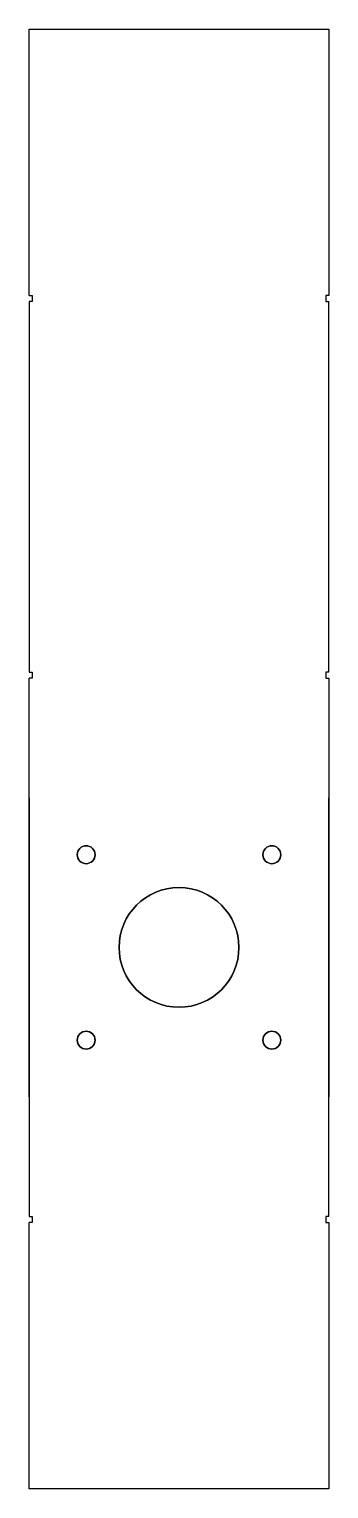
# Model space of a CAD drawing. Header units: centimetres. Extents: x -20 to 0, y -13.6 to 10.8.
# Drawn here: x -20 to -15, y -13.6 to 10.8 of the extents above; entities outside this region: 1.
import ezdxf

# ---------------------------------------------------------------- set-up
doc = ezdxf.new("R2010")
doc.units = ezdxf.units.CM
doc.header["$MEASUREMENT"] = 0
doc.layers.add('brackets v5_Sketch1', color=7, linetype='Continuous')

msp = doc.modelspace()

# ---------------------------------------------------------------- linework, layer by layer
at = {"layer": 'brackets v5_Sketch1'}
for p, q in [((-20, 6.35), (-20, 10.8)), ((-20, 10.8), (-15, 10.8)), ((-15, 10.8), (-15, 6.35)), ((-20, 6.35), (-19.95, 6.35)), ((-19.95, 6.35), (-19.95, 6.25)), ((-15.05, 6.35), (-15.05, 6.25)), ((-15, 6.35), (-15.05, 6.35)), ((-19.95, 6.25), (-20, 6.25)), ((-20, 6.25), (-20, 0.05)), ((-15.05, 6.25), (-15, 6.25)), ((-15, 0.05), (-15, 6.25)), ((-20, 0.05), (-19.95, 0.05)), ((-19.95, 0.05), (-19.95, -0.05)), ((-15, 0.05), (-15.05, 0.05)), ((-15.05, 0.05), (-15.05, -0.05)), ((-15, 0), (-15, 0)), ((-15, 0), (-15, 0)), ((-20, -7.05), (-20, -0.05)), ((-19.95, -0.05), (-20, -0.05)), ((-15.05, -0.05), (-15, -0.05)), ((-15, -0.05), (-15, -7.05)), ((-20, -2.05), (-20, -9.05)), ((-15, -9.05), (-15, -2.05)), ((-20, -9.05), (-19.95, -9.05)), ((-19.95, -9.15), (-20, -9.15)), ((-20, -13.6), (-20, -9.15)), ((-19.95, -9.05), (-19.95, -9.15)), ((-15, -9.05), (-15.05, -9.05)), ((-15.05, -9.05), (-15.05, -9.15)), ((-15.05, -9.15), (-15, -9.15)), ((-15, -9.15), (-15, -13.6)), ((-15, -13.6), (-20, -13.6))]:
    msp.add_line(p, q, dxfattribs=at)
for centre, radius in [((-19.05, -3), 0.15), ((-15.95, -3), 0.15), ((-17.5, -4.55), 1), ((-19.05, -6.1), 0.15), ((-15.95, -6.1), 0.15)]:
    msp.add_circle(centre, radius, dxfattribs=at)
at = {"layer": 'brackets v5_Sketch1', "extrusion": (0, 1e-16, -1)}
for centre, radius in [((19.05, -3), 0.15), ((15.95, -3), 0.15), ((17.5, -4.55), 1), ((19.05, -6.1), 0.15), ((15.95, -6.1), 0.15)]:
    msp.add_circle(centre, radius, dxfattribs=at)
at = {"layer": 'brackets v5_Sketch1'}
msp.add_point((0, 0), dxfattribs=at)

doc.saveas('drawing.dxf')
